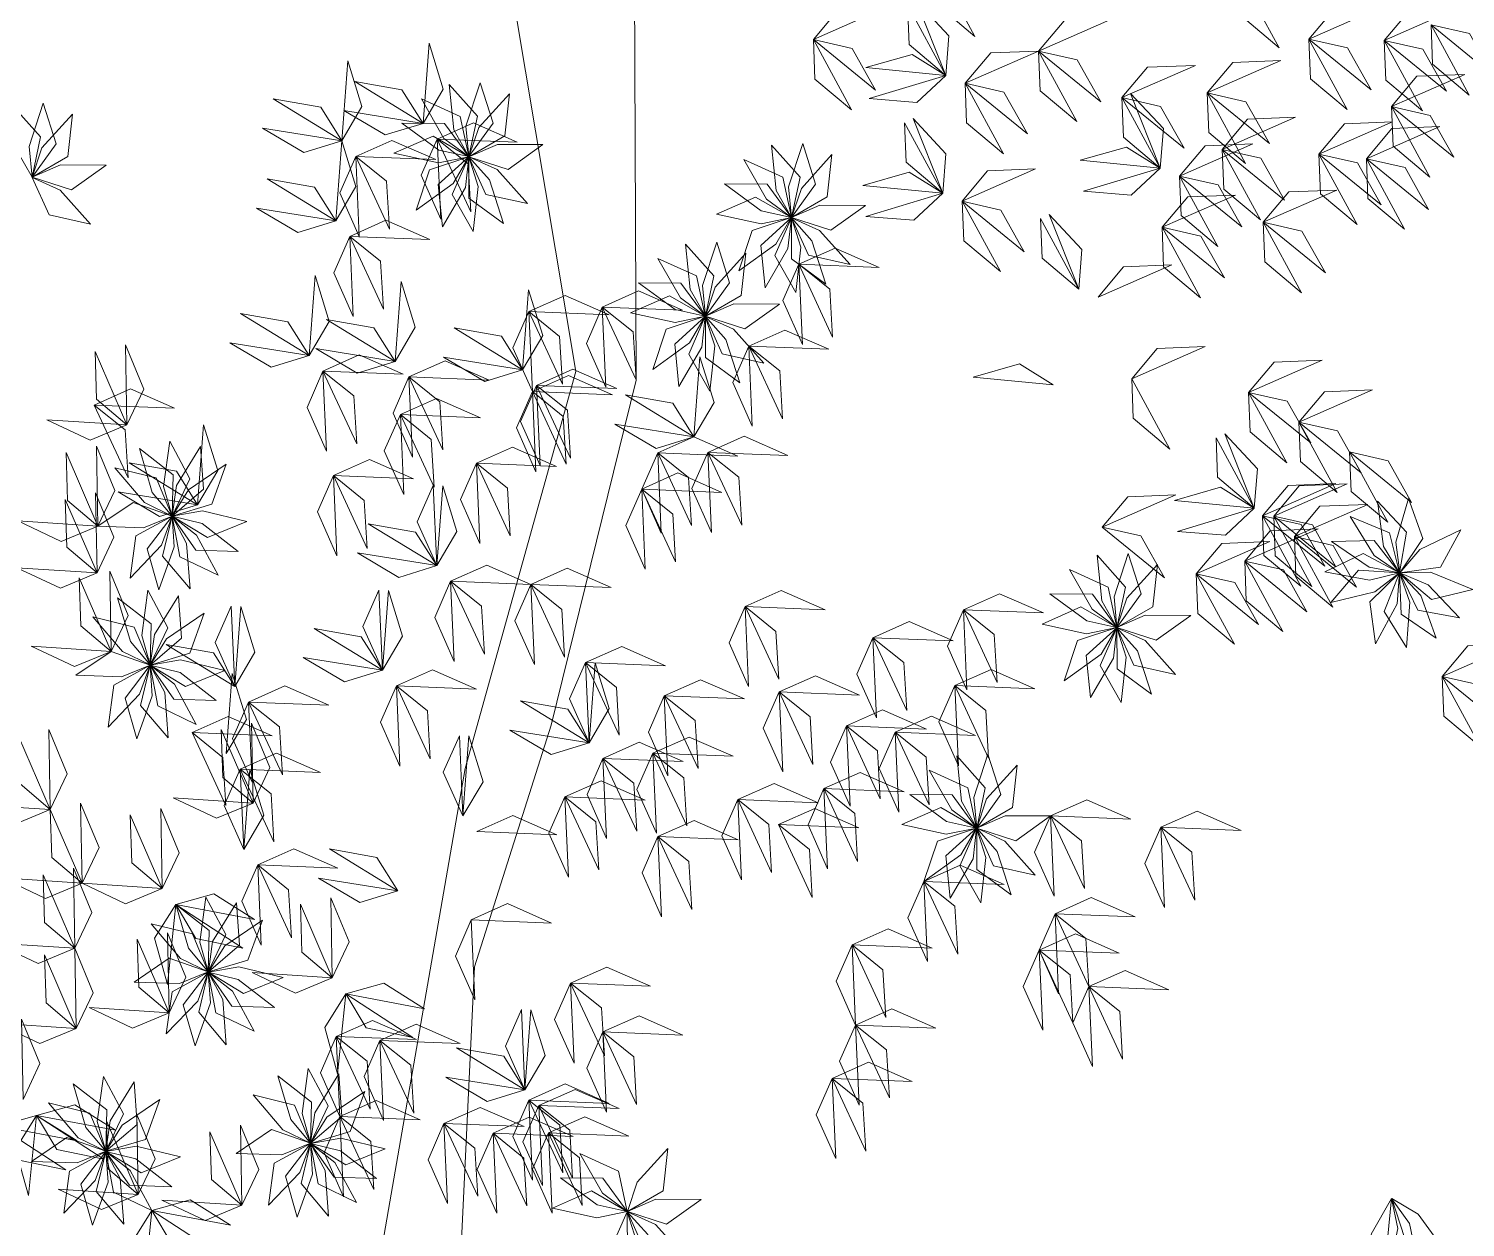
# Model space of a CAD drawing. Header units: inches. Extents: x -173 to 14008, y -3334 to 10368.
# Drawn here: x 6613.2 to 6720.6, y 7893.6 to 7983.3 of the extents above; entities that cross this region are included whole.
import ezdxf

# ---------------------------------------------------------------- set-up
doc = ezdxf.new("R2010")
doc.units = ezdxf.units.IN
doc.header["$MEASUREMENT"] = 0
doc.layers.add('ARREDAMENTO', color=8, linetype='Continuous', lineweight=18)

msp = doc.modelspace()

# ---------------------------------------------------------------- linework, layer by layer
at = {"layer": 'ARREDAMENTO', "linetype": 'Continuous', "lineweight": 0}
msp.add_lwpolyline([(6648.77, 7989.18), (6654.05, 7957.61), (6645.78, 7927.92), (6638.84, 7887.91), (6622.17, 7863.99), (6601.68, 7825.87), (6597.87, 7811.67), (6604.91, 7825.89), (6627.97, 7865.95), (6640.16, 7880.83), (6656.96, 7872.51), (6675.06, 7860.33), (6693.18, 7841.7), (6710.64, 7828.22), (6718.41, 7821.16), (6694.46, 7844.28), (6675.03, 7866.78), (6652.4, 7882.81), (6645.29, 7887.94), (6646.48, 7913.09), (6652.22, 7931.17), (6658.57, 7956.98), (6658.43, 7992.44)], dxfattribs=at)
at = {"layer": 'ARREDAMENTO', "lineweight": 0}
for points in [[(6681.04, 7987.96), (6681.15, 7984.99), (6683.9, 7982.68), (6681.04, 7987.96)], [(6703.79, 7987.1), (6703.9, 7984.14), (6706.65, 7981.83), (6703.79, 7987.1)], [(6678.86, 7985.05), (6678.97, 7982.08), (6681.72, 7979.77), (6678.86, 7985.05)], [(6681.72, 7979.77), (6681.96, 7982.73), (6679.51, 7985.35), (6681.72, 7979.77)], [(6671.82, 7982.45), (6673.73, 7984.72), (6677.31, 7984.86), (6671.82, 7982.45)], [(6688.66, 7981.58), (6690.57, 7983.85), (6694.15, 7983.99), (6688.66, 7981.58)], [(6708.87, 7982.48), (6710.78, 7984.75), (6714.37, 7984.89), (6708.87, 7982.48)], [(6714.51, 7982.38), (6716.42, 7984.65), (6720.01, 7984.79), (6714.51, 7982.38)], [(6718, 7983.56), (6720.89, 7982.9), (6722.65, 7979.77), (6718, 7983.56)], [(6718, 7983.56), (6718.11, 7980.6), (6720.86, 7978.29), (6718, 7983.56)], [(6642.65, 7976.18), (6644.15, 7978.74), (6643.09, 7982.17), (6642.65, 7976.18)], [(6671.82, 7982.45), (6674.71, 7981.79), (6676.47, 7978.66), (6671.82, 7982.45)], [(6671.82, 7982.45), (6671.93, 7979.49), (6674.68, 7977.18), (6671.82, 7982.45)], [(6708.87, 7982.48), (6711.76, 7981.82), (6713.52, 7978.69), (6708.87, 7982.48)], [(6708.87, 7982.48), (6708.99, 7979.52), (6711.73, 7977.21), (6708.87, 7982.48)], [(6714.51, 7982.38), (6717.4, 7981.72), (6719.16, 7978.6), (6714.51, 7982.38)], [(6714.51, 7982.38), (6714.63, 7979.42), (6717.37, 7977.11), (6714.51, 7982.38)], [(6636.56, 7974.88), (6638.07, 7977.43), (6637.01, 7980.86), (6636.56, 7974.88)], [(6681.72, 7979.77), (6679.2, 7981.34), (6675.75, 7980.35), (6681.72, 7979.77)], [(6683.17, 7979.18), (6685.08, 7981.45), (6688.66, 7981.58), (6683.17, 7979.18)], [(6688.66, 7981.58), (6691.55, 7980.92), (6693.31, 7977.8), (6688.66, 7981.58)], [(6688.66, 7981.58), (6688.77, 7978.62), (6691.52, 7976.31), (6688.66, 7981.58)], [(6701.27, 7978.46), (6703.18, 7980.73), (6706.77, 7980.87), (6701.27, 7978.46)], [(6681.72, 7979.77), (6679.55, 7977.75), (6675.98, 7978.04), (6681.72, 7979.77)], [(6694.89, 7978.11), (6696.8, 7980.38), (6700.38, 7980.52), (6694.89, 7978.11)], [(6715.05, 7977.43), (6716.95, 7979.7), (6720.54, 7979.84), (6715.05, 7977.43)], [(6642.65, 7976.18), (6641.06, 7978.69), (6637.53, 7979.31), (6642.65, 7976.18)], [(6644.58, 7979.08), (6644.93, 7975.69), (6646.07, 7973.69), (6646.7, 7976.71), (6644.58, 7979.08)], [(6646.91, 7979.22), (6645.84, 7975.98), (6646.07, 7973.69), (6647.87, 7976.19), (6646.91, 7979.22)], [(6683.17, 7979.18), (6686.06, 7978.52), (6687.82, 7975.39), (6683.17, 7979.18)], [(6683.17, 7979.18), (6683.28, 7976.21), (6686.03, 7973.91), (6683.17, 7979.18)], [(6701.27, 7978.46), (6704.16, 7977.8), (6705.92, 7974.67), (6701.27, 7978.46)], [(6701.27, 7978.46), (6701.39, 7975.5), (6704.13, 7973.19), (6701.27, 7978.46)], [(6611.91, 7977.55), (6612.26, 7974.16), (6613.4, 7972.16), (6614.03, 7975.18), (6611.91, 7977.55)], [(6614.24, 7977.69), (6613.18, 7974.45), (6613.4, 7972.16), (6615.21, 7974.66), (6614.24, 7977.69)], [(6636.56, 7974.88), (6634.98, 7977.38), (6631.44, 7978.01), (6636.56, 7974.88)], [(6642.51, 7978.01), (6644.2, 7975.06), (6646.06, 7973.69), (6645.41, 7976.7), (6642.51, 7978.01)], [(6649.09, 7978.4), (6646.8, 7975.87), (6646.07, 7973.68), (6648.74, 7975.24), (6649.09, 7978.4)], [(6694.89, 7978.11), (6695, 7975.15), (6697.75, 7972.84), (6694.89, 7978.11)], [(6694.89, 7978.11), (6697.78, 7977.45), (6699.54, 7974.32), (6694.89, 7978.11)], [(6694.89, 7978.11), (6695, 7975.15), (6697.75, 7972.84), (6694.89, 7978.11)], [(6697.75, 7972.84), (6697.99, 7975.79), (6695.54, 7978.41), (6697.75, 7972.84)], [(6715.05, 7977.43), (6717.94, 7976.77), (6719.7, 7973.64), (6715.05, 7977.43)], [(6715.05, 7977.43), (6715.16, 7974.47), (6717.91, 7972.16), (6715.05, 7977.43)], [(6616.42, 7976.87), (6614.13, 7974.34), (6613.4, 7972.15), (6616.07, 7973.71), (6616.42, 7976.87)], [(6642.65, 7976.18), (6639.81, 7975.31), (6636.72, 7977.13), (6642.65, 7976.18)], [(6681.49, 7970.96), (6681.73, 7973.91), (6679.28, 7976.54), (6681.49, 7970.96)], [(6702.39, 7974.23), (6704.29, 7976.5), (6707.88, 7976.64), (6702.39, 7974.23)], [(6636.56, 7974.88), (6633.73, 7974), (6630.64, 7975.82), (6636.56, 7974.88)], [(6641.05, 7976.19), (6643.81, 7974.18), (6646.06, 7973.69), (6644.24, 7976.18), (6641.05, 7976.19)], [(6643.69, 7975.01), (6646.4, 7976.22), (6649.68, 7974.78), (6643.69, 7975.01)], [(6678.63, 7976.23), (6678.75, 7973.27), (6681.49, 7970.96), (6678.63, 7976.23)], [(6709.62, 7973.88), (6711.53, 7976.15), (6715.11, 7976.29), (6709.62, 7973.88)], [(6713.17, 7973.53), (6715.08, 7975.8), (6718.66, 7975.94), (6713.17, 7973.53)], [(6636.11, 7968.89), (6637.62, 7971.45), (6636.56, 7974.88), (6636.11, 7968.89)], [(6637.6, 7973.7), (6640.31, 7974.91), (6643.6, 7973.47), (6637.6, 7973.7)], [(6640.46, 7973.94), (6643.8, 7973.22), (6646.06, 7973.68), (6643.38, 7975.22), (6640.46, 7973.94)], [(6643.69, 7975.01), (6642.5, 7972.3), (6643.96, 7969.02), (6643.69, 7975.01)], [(6643.69, 7975.01), (6646, 7973.16), (6646.21, 7969.57), (6643.69, 7975.01)], [(6651.59, 7974.59), (6648.19, 7974.6), (6646.07, 7973.68), (6649.01, 7972.73), (6651.59, 7974.59)], [(6668.7, 7974.54), (6669.05, 7971.15), (6670.18, 7969.14), (6670.82, 7972.16), (6668.7, 7974.54)], [(6671.03, 7974.67), (6669.96, 7971.43), (6670.19, 7969.14), (6671.99, 7971.64), (6671.03, 7974.67)], [(6697.75, 7972.84), (6695.23, 7974.4), (6691.78, 7973.42), (6697.75, 7972.84)], [(6699.2, 7972.24), (6701.11, 7974.51), (6704.69, 7974.65), (6699.2, 7972.24)], [(6702.39, 7974.23), (6705.28, 7973.57), (6707.04, 7970.44), (6702.39, 7974.23)], [(6702.39, 7974.23), (6702.5, 7971.27), (6705.25, 7968.96), (6702.39, 7974.23)], [(6637.6, 7973.7), (6636.41, 7970.99), (6637.87, 7967.71), (6637.6, 7973.7)], [(6637.6, 7973.7), (6639.91, 7971.85), (6640.13, 7968.26), (6637.6, 7973.7)], [(6642.12, 7969.69), (6644.89, 7971.69), (6646.05, 7973.68), (6643.12, 7972.71), (6642.12, 7969.69)], [(6644.09, 7968.43), (6645.8, 7971.38), (6646.06, 7973.67), (6643.77, 7971.6), (6644.09, 7968.43)], [(6646.39, 7968.08), (6646.76, 7971.47), (6646.06, 7973.67), (6644.82, 7970.85), (6646.39, 7968.08)], [(6648.64, 7968.7), (6647.6, 7971.95), (6646.06, 7973.67), (6646.07, 7970.59), (6648.64, 7968.7)], [(6650.44, 7970.18), (6648.17, 7972.72), (6646.07, 7973.67), (6647.33, 7970.86), (6650.44, 7970.18)], [(6666.63, 7973.47), (6668.32, 7970.51), (6670.18, 7969.14), (6669.53, 7972.16), (6666.63, 7973.47)], [(6673.21, 7973.85), (6670.92, 7971.32), (6670.19, 7969.14), (6672.86, 7970.69), (6673.21, 7973.85)], [(6709.62, 7973.88), (6712.51, 7973.22), (6714.27, 7970.09), (6709.62, 7973.88)], [(6709.62, 7973.88), (6709.73, 7970.92), (6712.48, 7968.61), (6709.62, 7973.88)], [(6713.17, 7973.53), (6716.06, 7972.87), (6717.82, 7969.74), (6713.17, 7973.53)], [(6713.17, 7973.53), (6713.28, 7970.57), (6716.03, 7968.26), (6713.17, 7973.53)], [(6617.77, 7968.65), (6615.5, 7971.19), (6613.4, 7972.14), (6614.67, 7969.33), (6617.77, 7968.65)], [(6618.93, 7973.06), (6615.52, 7973.07), (6613.41, 7972.15), (6616.34, 7971.2), (6618.93, 7973.06)], [(6636.11, 7968.89), (6634.53, 7971.4), (6630.99, 7972.02), (6636.11, 7968.89)], [(6681.49, 7970.96), (6678.97, 7972.52), (6675.52, 7971.54), (6681.49, 7970.96)], [(6682.94, 7970.36), (6684.85, 7972.63), (6688.44, 7972.77), (6682.94, 7970.36)], [(6697.75, 7972.84), (6695.59, 7970.81), (6692.01, 7971.1), (6697.75, 7972.84)], [(6699.2, 7972.24), (6702.09, 7971.58), (6703.85, 7968.45), (6699.2, 7972.24)], [(6699.2, 7972.24), (6699.31, 7969.28), (6702.06, 7966.97), (6699.2, 7972.24)], [(6665.17, 7971.65), (6667.92, 7969.63), (6670.18, 7969.14), (6668.36, 7971.63), (6665.17, 7971.65)], [(6681.49, 7970.96), (6679.33, 7968.93), (6675.75, 7969.22), (6681.49, 7970.96)], [(6705.46, 7968.78), (6707.37, 7971.05), (6710.95, 7971.19), (6705.46, 7968.78)], [(6664.58, 7969.39), (6667.92, 7968.67), (6670.18, 7969.14), (6667.5, 7970.67), (6664.58, 7969.39)], [(6675.71, 7970.04), (6672.31, 7970.05), (6670.19, 7969.13), (6673.13, 7968.19), (6675.71, 7970.04)], [(6682.94, 7970.36), (6685.83, 7969.7), (6687.59, 7966.58), (6682.94, 7970.36)], [(6682.94, 7970.36), (6683.06, 7967.4), (6685.8, 7965.09), (6682.94, 7970.36)], [(6697.9, 7968.41), (6699.81, 7970.68), (6703.39, 7970.82), (6697.9, 7968.41)], [(6636.11, 7968.89), (6633.28, 7968.02), (6630.19, 7969.84), (6636.11, 7968.89)], [(6637.15, 7967.72), (6639.86, 7968.93), (6643.15, 7967.49), (6637.15, 7967.72)], [(6666.24, 7965.14), (6669.01, 7967.14), (6670.17, 7969.13), (6667.24, 7968.17), (6666.24, 7965.14)], [(6668.21, 7963.89), (6669.92, 7966.83), (6670.18, 7969.13), (6667.89, 7967.05), (6668.21, 7963.89)], [(6670.51, 7963.54), (6670.88, 7966.92), (6670.18, 7969.12), (6668.93, 7966.3), (6670.51, 7963.54)], [(6672.76, 7964.15), (6671.71, 7967.4), (6670.18, 7969.12), (6670.19, 7966.04), (6672.76, 7964.15)], [(6674.56, 7965.63), (6672.29, 7968.17), (6670.19, 7969.12), (6671.45, 7966.31), (6674.56, 7965.63)], [(6688.8, 7969.06), (6688.92, 7966.1), (6691.66, 7963.79), (6688.8, 7969.06)], [(6691.66, 7963.79), (6691.9, 7966.74), (6689.45, 7969.37), (6691.66, 7963.79)], [(6637.15, 7967.72), (6635.96, 7965.01), (6637.42, 7961.73), (6637.15, 7967.72)], [(6637.15, 7967.72), (6639.46, 7965.87), (6639.68, 7962.28), (6637.15, 7967.72)], [(6697.9, 7968.41), (6700.79, 7967.75), (6702.55, 7964.62), (6697.9, 7968.41)], [(6697.9, 7968.41), (6698.01, 7965.45), (6700.76, 7963.14), (6697.9, 7968.41)], [(6705.46, 7968.78), (6708.35, 7968.12), (6710.11, 7964.99), (6705.46, 7968.78)], [(6705.46, 7968.78), (6705.57, 7965.82), (6708.32, 7963.51), (6705.46, 7968.78)], [(6662.26, 7967.15), (6662.61, 7963.76), (6663.75, 7961.76), (6664.38, 7964.78), (6662.26, 7967.15)], [(6664.59, 7967.29), (6663.53, 7964.05), (6663.75, 7961.76), (6665.56, 7964.26), (6664.59, 7967.29)], [(6670.74, 7965.64), (6673.45, 7966.84), (6676.73, 7965.4), (6670.74, 7965.64)], [(6660.19, 7966.08), (6661.89, 7963.13), (6663.74, 7961.76), (6663.09, 7964.77), (6660.19, 7966.08)], [(6666.77, 7966.47), (6664.48, 7963.94), (6663.75, 7961.75), (6666.42, 7963.3), (6666.77, 7966.47)], [(6670.74, 7965.64), (6669.54, 7962.92), (6671, 7959.65), (6670.74, 7965.64)], [(6670.74, 7965.64), (6673.05, 7963.78), (6673.26, 7960.2), (6670.74, 7965.64)], [(6693.11, 7963.19), (6695.02, 7965.46), (6698.61, 7965.6), (6693.11, 7963.19)], [(6634.11, 7958.82), (6635.62, 7961.37), (6634.56, 7964.8), (6634.11, 7958.82)], [(6640.54, 7958.38), (6642.05, 7960.93), (6640.99, 7964.36), (6640.54, 7958.38)], [(6650.08, 7957.75), (6651.59, 7960.31), (6650.53, 7963.74), (6650.08, 7957.75)], [(6656.04, 7962.44), (6658.75, 7963.65), (6662.04, 7962.2), (6656.04, 7962.44)], [(6658.74, 7964.26), (6661.49, 7962.25), (6663.74, 7961.76), (6661.92, 7964.24), (6658.74, 7964.26)], [(6650.54, 7962.11), (6653.25, 7963.31), (6656.54, 7961.87), (6650.54, 7962.11)], [(6656.04, 7962.44), (6654.85, 7959.72), (6656.31, 7956.45), (6656.04, 7962.44)], [(6656.04, 7962.44), (6658.35, 7960.58), (6658.57, 7957), (6656.04, 7962.44)], [(6658.15, 7962.01), (6661.48, 7961.29), (6663.74, 7961.75), (6661.06, 7963.29), (6658.15, 7962.01)], [(6669.28, 7962.66), (6665.87, 7962.67), (6663.75, 7961.75), (6666.69, 7960.8), (6669.28, 7962.66)], [(6634.11, 7958.82), (6632.53, 7961.33), (6628.99, 7961.95), (6634.11, 7958.82)], [(6640.54, 7958.38), (6638.96, 7960.89), (6635.42, 7961.51), (6640.54, 7958.38)], [(6650.54, 7962.11), (6649.35, 7959.39), (6650.81, 7956.12), (6650.54, 7962.11)], [(6650.54, 7962.11), (6652.85, 7960.25), (6653.07, 7956.67), (6650.54, 7962.11)], [(6659.81, 7957.76), (6662.57, 7959.76), (6663.74, 7961.75), (6660.81, 7960.78), (6659.81, 7957.76)], [(6661.77, 7956.5), (6663.48, 7959.45), (6663.74, 7961.74), (6661.45, 7959.67), (6661.77, 7956.5)], [(6664.07, 7956.15), (6664.44, 7959.54), (6663.74, 7961.74), (6662.5, 7958.92), (6664.07, 7956.15)], [(6668.12, 7958.25), (6665.85, 7960.79), (6663.75, 7961.74), (6665.01, 7958.93), (6668.12, 7958.25)], [(6666.32, 7956.77), (6665.28, 7960.01), (6663.75, 7961.74), (6663.76, 7958.66), (6666.32, 7956.77)], [(6650.08, 7957.75), (6648.5, 7960.26), (6644.97, 7960.88), (6650.08, 7957.75)], [(6666.99, 7959.52), (6669.69, 7960.72), (6672.98, 7959.28), (6666.99, 7959.52)], [(6620.49, 7953.62), (6621.75, 7956.3), (6620.38, 7959.61), (6620.49, 7953.62)], [(6634.11, 7958.82), (6631.28, 7957.95), (6628.19, 7959.77), (6634.11, 7958.82)], [(6640.54, 7958.38), (6637.71, 7957.5), (6634.62, 7959.33), (6640.54, 7958.38)], [(6666.99, 7959.52), (6665.79, 7956.8), (6667.25, 7953.53), (6666.99, 7959.52)], [(6666.99, 7959.52), (6669.3, 7957.66), (6669.51, 7954.08), (6666.99, 7959.52)], [(6695.62, 7957.08), (6697.53, 7959.35), (6701.11, 7959.48), (6695.62, 7957.08)], [(6620.49, 7953.62), (6618.23, 7955.54), (6618.11, 7959.12), (6620.49, 7953.62)], [(6635.15, 7957.65), (6637.86, 7958.86), (6641.15, 7957.41), (6635.15, 7957.65)], [(6641.58, 7957.21), (6644.29, 7958.42), (6647.58, 7956.97), (6641.58, 7957.21)], [(6650.08, 7957.75), (6647.25, 7956.88), (6644.16, 7958.7), (6650.08, 7957.75)], [(6662.89, 7952.74), (6664.4, 7955.29), (6663.34, 7958.72), (6662.89, 7952.74)], [(6689.74, 7956.63), (6687.22, 7958.19), (6683.77, 7957.2), (6689.74, 7956.63)], [(6704.36, 7956.06), (6706.27, 7958.33), (6709.86, 7958.47), (6704.36, 7956.06)], [(6635.15, 7957.65), (6633.96, 7954.94), (6635.42, 7951.66), (6635.15, 7957.65)], [(6635.15, 7957.65), (6637.46, 7955.79), (6637.68, 7952.21), (6635.15, 7957.65)], [(6641.58, 7957.21), (6640.39, 7954.5), (6641.85, 7951.22), (6641.58, 7957.21)], [(6641.58, 7957.21), (6643.89, 7955.35), (6644.11, 7951.77), (6641.58, 7957.21)], [(6650.81, 7956.12), (6653.52, 7957.32), (6656.81, 7955.88), (6650.81, 7956.12)], [(6651.13, 7956.58), (6653.83, 7957.79), (6657.12, 7956.35), (6651.13, 7956.58)], [(6695.62, 7957.08), (6695.73, 7954.12), (6698.48, 7951.81), (6695.62, 7957.08)], [(6618.05, 7955.11), (6620.76, 7956.32), (6624.04, 7954.88), (6618.05, 7955.11)], [(6650.81, 7956.12), (6649.62, 7953.4), (6651.08, 7950.12), (6650.81, 7956.12)], [(6651.13, 7956.58), (6649.93, 7953.87), (6651.39, 7950.59), (6651.13, 7956.58)], [(6650.81, 7956.12), (6653.12, 7954.26), (6653.34, 7950.68), (6650.81, 7956.12)], [(6651.13, 7956.58), (6653.44, 7954.73), (6653.65, 7951.14), (6651.13, 7956.58)], [(6704.36, 7956.06), (6707.25, 7955.4), (6709.01, 7952.28), (6704.36, 7956.06)], [(6704.36, 7956.06), (6704.48, 7953.1), (6707.22, 7950.79), (6704.36, 7956.06)], [(6708.13, 7953.84), (6710.04, 7956.11), (6713.63, 7956.25), (6708.13, 7953.84)], [(6618.05, 7955.11), (6620.36, 7953.26), (6620.58, 7949.67), (6618.05, 7955.11)], [(6640.94, 7954.4), (6643.64, 7955.6), (6646.93, 7954.16), (6640.94, 7954.4)], [(6662.89, 7952.74), (6661.31, 7955.25), (6657.77, 7955.87), (6662.89, 7952.74)], [(6620.49, 7953.62), (6617.75, 7952.48), (6614.5, 7954.01), (6620.49, 7953.62)], [(6640.94, 7954.4), (6639.74, 7951.68), (6641.2, 7948.41), (6640.94, 7954.4)], [(6640.94, 7954.4), (6643.25, 7952.54), (6643.46, 7948.96), (6640.94, 7954.4)], [(6708.13, 7953.84), (6711.02, 7953.18), (6712.78, 7950.05), (6708.13, 7953.84)], [(6708.13, 7953.84), (6708.25, 7950.88), (6710.99, 7948.57), (6708.13, 7953.84)], [(6625.77, 7947.66), (6627.28, 7950.21), (6626.22, 7953.64), (6625.77, 7947.66)], [(6662.89, 7952.74), (6660.06, 7951.87), (6656.97, 7953.69), (6662.89, 7952.74)], [(6660.18, 7951.54), (6662.89, 7952.74), (6666.17, 7951.3), (6660.18, 7951.54)], [(6663.93, 7951.57), (6666.64, 7952.78), (6669.92, 7951.33), (6663.93, 7951.57)], [(6704.79, 7947.4), (6705.03, 7950.35), (6702.58, 7952.97), (6704.79, 7947.4)], [(6618.32, 7946.04), (6619.59, 7948.72), (6618.21, 7952.04), (6618.32, 7946.04)], [(6621.43, 7951.85), (6622.39, 7948.58), (6623.88, 7946.81), (6623.95, 7949.9), (6621.43, 7951.85)], [(6623.7, 7952.41), (6623.24, 7949.03), (6623.88, 7946.81), (6625.2, 7949.6), (6623.7, 7952.41)], [(6625.99, 7952), (6624.2, 7949.1), (6623.88, 7946.81), (6626.22, 7948.82), (6625.99, 7952)], [(6646.63, 7950.76), (6649.33, 7951.96), (6652.62, 7950.52), (6646.63, 7950.76)], [(6701.93, 7952.67), (6702.04, 7949.71), (6704.79, 7947.4), (6701.93, 7952.67)], [(6711.9, 7951.62), (6714.79, 7950.95), (6716.55, 7947.83), (6711.9, 7951.62)], [(6711.9, 7951.62), (6712.02, 7948.65), (6714.76, 7946.34), (6711.9, 7951.62)], [(6618.32, 7946.04), (6616.06, 7947.96), (6615.94, 7951.55), (6618.32, 7946.04)], [(6625.77, 7947.66), (6624.19, 7950.16), (6620.66, 7950.79), (6625.77, 7947.66)], [(6627.92, 7950.69), (6625.1, 7948.77), (6623.88, 7946.81), (6626.84, 7947.69), (6627.92, 7950.69)], [(6635.93, 7949.83), (6638.64, 7951.04), (6641.92, 7949.6), (6635.93, 7949.83)], [(6646.63, 7950.76), (6645.43, 7948.04), (6646.89, 7944.76), (6646.63, 7950.76)], [(6646.63, 7950.76), (6648.94, 7948.9), (6649.15, 7945.32), (6646.63, 7950.76)], [(6660.18, 7951.54), (6658.99, 7948.82), (6660.45, 7945.54), (6660.18, 7951.54)], [(6660.18, 7951.54), (6662.49, 7949.68), (6662.71, 7946.1), (6660.18, 7951.54)], [(6663.93, 7951.57), (6662.74, 7948.86), (6664.2, 7945.58), (6663.93, 7951.57)], [(6663.93, 7951.57), (6666.24, 7949.71), (6666.46, 7946.13), (6663.93, 7951.57)], [(6619.59, 7950.42), (6621.8, 7947.82), (6623.87, 7946.81), (6622.68, 7949.66), (6619.59, 7950.42)], [(6635.93, 7949.83), (6634.74, 7947.12), (6636.2, 7943.84), (6635.93, 7949.83)], [(6635.93, 7949.83), (6638.24, 7947.98), (6638.45, 7944.39), (6635.93, 7949.83)], [(6658.99, 7948.82), (6661.69, 7950.03), (6664.98, 7948.58), (6658.99, 7948.82)], [(6618.26, 7942.55), (6619.52, 7945.23), (6618.15, 7948.54), (6618.26, 7942.55)], [(6625.77, 7947.66), (6622.94, 7946.78), (6619.85, 7948.61), (6625.77, 7947.66)], [(6643.39, 7949.09), (6642.2, 7946.38), (6643.66, 7943.1), (6643.39, 7949.09)], [(6643.66, 7943.1), (6645.17, 7945.65), (6644.11, 7949.08), (6643.66, 7943.1)], [(6658.99, 7948.82), (6657.79, 7946.11), (6659.25, 7942.83), (6658.99, 7948.82)], [(6658.99, 7948.82), (6661.3, 7946.96), (6661.51, 7943.38), (6658.99, 7948.82)], [(6693.42, 7945.98), (6695.33, 7948.25), (6698.92, 7948.39), (6693.42, 7945.98)], [(6704.79, 7947.4), (6702.27, 7948.96), (6698.82, 7947.98), (6704.79, 7947.4)], [(6705.4, 7946.83), (6707.31, 7949.1), (6710.89, 7949.24), (6705.4, 7946.83)], [(6706.24, 7946.8), (6708.15, 7949.07), (6711.73, 7949.21), (6706.24, 7946.8)], [(6618.26, 7942.55), (6616, 7944.47), (6615.88, 7948.05), (6618.26, 7942.55)], [(6618.32, 7946.04), (6621.73, 7945.94), (6623.87, 7946.81), (6620.96, 7947.83), (6618.32, 7946.04)], [(6704.79, 7947.4), (6702.63, 7945.37), (6699.05, 7945.66), (6704.79, 7947.4)], [(6707.79, 7945.27), (6709.69, 7947.54), (6713.28, 7947.68), (6707.79, 7945.27)], [(6713.99, 7947.91), (6714.45, 7944.53), (6715.65, 7942.56), (6716.18, 7945.6), (6713.99, 7947.91)], [(6716.31, 7948.12), (6715.36, 7944.85), (6715.66, 7942.56), (6717.38, 7945.12), (6716.31, 7948.12)], [(6618.32, 7946.04), (6615.58, 7944.91), (6612.34, 7946.44), (6618.32, 7946.04)], [(6620.73, 7942.17), (6623.08, 7944.63), (6623.87, 7946.8), (6621.16, 7945.32), (6620.73, 7942.17)], [(6622.89, 7941.29), (6624.03, 7944.5), (6623.87, 7946.8), (6622, 7944.35), (6622.89, 7941.29)], [(6625.21, 7941.36), (6624.96, 7944.76), (6623.87, 7946.8), (6623.16, 7943.8), (6625.21, 7941.36)], [(6629.47, 7946.4), (6626.15, 7947.21), (6623.88, 7946.8), (6626.52, 7945.2), (6629.47, 7946.4)], [(6627.31, 7942.38), (6625.7, 7945.38), (6623.88, 7946.8), (6624.45, 7943.77), (6627.31, 7942.38)], [(6628.82, 7944.16), (6626.12, 7946.24), (6623.88, 7946.8), (6625.64, 7944.26), (6628.82, 7944.16)], [(6705.4, 7946.83), (6708.29, 7946.17), (6710.05, 7943.05), (6705.4, 7946.83)], [(6705.4, 7946.83), (6705.51, 7943.87), (6708.26, 7941.56), (6705.4, 7946.83)], [(6706.24, 7946.8), (6709.13, 7946.14), (6710.89, 7943.01), (6706.24, 7946.8)], [(6706.24, 7946.8), (6706.35, 7943.84), (6709.1, 7941.53), (6706.24, 7946.8)], [(6711.96, 7946.77), (6713.75, 7943.87), (6715.65, 7942.56), (6714.9, 7945.56), (6711.96, 7946.77)], [(6643.66, 7943.1), (6642.08, 7945.61), (6638.54, 7946.23), (6643.66, 7943.1)], [(6693.42, 7945.98), (6696.31, 7945.32), (6698.07, 7942.19), (6693.42, 7945.98)], [(6704.07, 7943.44), (6705.98, 7945.71), (6709.56, 7945.85), (6704.07, 7943.44)], [(6707.79, 7945.27), (6710.68, 7944.61), (6712.44, 7941.48), (6707.79, 7945.27)], [(6707.79, 7945.27), (6707.9, 7942.31), (6710.65, 7940), (6707.79, 7945.27)], [(6720.23, 7945.79), (6717.16, 7944.31), (6715.66, 7942.56), (6718.71, 7942.99), (6720.23, 7945.79)], [(6700.45, 7942.49), (6702.35, 7944.76), (6705.94, 7944.9), (6700.45, 7942.49)], [(6710.56, 7944.9), (6713.38, 7942.98), (6715.65, 7942.56), (6713.74, 7944.99), (6710.56, 7944.9)], [(6643.66, 7943.1), (6640.83, 7942.22), (6637.74, 7944.05), (6643.66, 7943.1)], [(6644.7, 7941.93), (6647.41, 7943.14), (6650.7, 7941.69), (6644.7, 7941.93)], [(6693.03, 7943.88), (6693.38, 7940.48), (6694.52, 7938.48), (6695.15, 7941.5), (6693.03, 7943.88)], [(6695.36, 7944.01), (6694.3, 7940.77), (6694.52, 7938.48), (6696.32, 7940.98), (6695.36, 7944.01)], [(6697.54, 7943.19), (6695.25, 7940.66), (6694.52, 7938.47), (6697.19, 7940.03), (6697.54, 7943.19)], [(6704.07, 7943.44), (6706.96, 7942.78), (6708.72, 7939.65), (6704.07, 7943.44)], [(6704.07, 7943.44), (6704.18, 7940.48), (6706.93, 7938.17), (6704.07, 7943.44)], [(6710.05, 7942.63), (6713.4, 7942.02), (6715.64, 7942.56), (6712.92, 7944), (6710.05, 7942.63)], [(6618.26, 7942.55), (6615.52, 7941.41), (6612.27, 7942.94), (6618.26, 7942.55)], [(6619.31, 7936.68), (6617.05, 7938.6), (6616.93, 7942.19), (6619.31, 7936.68)], [(6619.31, 7936.68), (6620.58, 7939.36), (6619.21, 7942.68), (6619.31, 7936.68)], [(6650.7, 7941.69), (6653.4, 7942.9), (6656.69, 7941.46), (6650.7, 7941.69)], [(6690.96, 7942.8), (6692.66, 7939.85), (6694.51, 7938.48), (6693.86, 7941.49), (6690.96, 7942.8)], [(6700.45, 7942.49), (6703.34, 7941.83), (6705.1, 7938.7), (6700.45, 7942.49)], [(6700.45, 7942.49), (6700.56, 7939.53), (6703.31, 7937.22), (6700.45, 7942.49)], [(6710.5, 7940.34), (6713.81, 7941.15), (6715.64, 7942.56), (6712.57, 7942.76), (6710.5, 7940.34)], [(6713.85, 7937.25), (6715.47, 7940.25), (6715.65, 7942.55), (6713.43, 7940.4), (6713.85, 7937.25)], [(6716.17, 7936.97), (6716.42, 7940.37), (6715.65, 7942.55), (6714.5, 7939.68), (6716.17, 7936.97)], [(6718.39, 7937.67), (6717.24, 7940.87), (6715.65, 7942.55), (6715.77, 7939.46), (6718.39, 7937.67)], [(6721.12, 7941.32), (6717.97, 7942.61), (6715.66, 7942.55), (6718.03, 7940.57), (6721.12, 7941.32)], [(6720.14, 7939.2), (6717.79, 7941.67), (6715.66, 7942.55), (6717.02, 7939.78), (6720.14, 7939.2)], [(6622.06, 7941.26), (6621.6, 7937.88), (6622.24, 7935.67), (6623.56, 7938.45), (6622.06, 7941.26)], [(6639.34, 7941.26), (6638.14, 7938.55), (6639.6, 7935.27), (6639.34, 7941.26)], [(6639.6, 7935.27), (6641.11, 7937.82), (6640.05, 7941.25), (6639.6, 7935.27)], [(6644.7, 7941.93), (6643.51, 7939.22), (6644.97, 7935.94), (6644.7, 7941.93)], [(6644.7, 7941.93), (6647.01, 7940.07), (6647.23, 7936.49), (6644.7, 7941.93)], [(6650.7, 7941.69), (6649.5, 7938.98), (6650.96, 7935.7), (6650.7, 7941.69)], [(6650.7, 7941.69), (6653.01, 7939.83), (6653.22, 7936.25), (6650.7, 7941.69)], [(6666.71, 7940.04), (6669.42, 7941.25), (6672.7, 7939.8), (6666.71, 7940.04)], [(6683.04, 7939.8), (6685.74, 7941), (6689.03, 7939.56), (6683.04, 7939.8)], [(6689.51, 7940.98), (6692.26, 7938.97), (6694.51, 7938.48), (6692.69, 7940.97), (6689.51, 7940.98)], [(6619.79, 7940.7), (6620.75, 7937.43), (6622.23, 7935.67), (6622.3, 7938.75), (6619.79, 7940.7)], [(6624.35, 7940.85), (6622.56, 7937.95), (6622.24, 7935.66), (6624.58, 7937.67), (6624.35, 7940.85)], [(6628.28, 7940.06), (6627.09, 7937.34), (6628.55, 7934.06), (6628.28, 7940.06)], [(6628.55, 7934.06), (6630.06, 7936.62), (6629, 7940.05), (6628.55, 7934.06)], [(6666.71, 7940.04), (6665.52, 7937.33), (6666.98, 7934.05), (6666.71, 7940.04)], [(6666.71, 7940.04), (6669.02, 7938.18), (6669.24, 7934.6), (6666.71, 7940.04)], [(6683.04, 7939.8), (6681.84, 7937.08), (6683.3, 7933.81), (6683.04, 7939.8)], [(6683.04, 7939.8), (6685.35, 7937.94), (6685.56, 7934.36), (6683.04, 7939.8)], [(6688.92, 7938.73), (6692.25, 7938.01), (6694.51, 7938.47), (6691.83, 7940.01), (6688.92, 7938.73)], [(6617.95, 7939.27), (6620.16, 7936.67), (6622.23, 7935.67), (6621.04, 7938.51), (6617.95, 7939.27)], [(6626.28, 7939.54), (6623.46, 7937.62), (6622.24, 7935.66), (6625.2, 7936.55), (6626.28, 7939.54)], [(6676.27, 7937.71), (6678.98, 7938.91), (6682.26, 7937.47), (6676.27, 7937.71)], [(6676.27, 7937.71), (6678.98, 7938.91), (6682.26, 7937.47), (6676.27, 7937.71)], [(6700.05, 7939.38), (6696.64, 7939.39), (6694.52, 7938.47), (6697.46, 7937.52), (6700.05, 7939.38)], [(6639.6, 7935.27), (6638.02, 7937.78), (6634.49, 7938.4), (6639.6, 7935.27)], [(6676.27, 7937.71), (6675.08, 7934.99), (6676.54, 7931.71), (6676.27, 7937.71)], [(6676.27, 7937.71), (6675.08, 7934.99), (6676.54, 7931.71), (6676.27, 7937.71)], [(6676.27, 7937.71), (6678.58, 7935.85), (6678.8, 7932.27), (6676.27, 7937.71)], [(6676.27, 7937.71), (6678.58, 7935.85), (6678.8, 7932.27), (6676.27, 7937.71)], [(6690.58, 7934.48), (6693.34, 7936.48), (6694.51, 7938.47), (6691.58, 7937.5), (6690.58, 7934.48)], [(6692.54, 7933.23), (6694.25, 7936.17), (6694.51, 7938.46), (6692.22, 7936.39), (6692.54, 7933.23)], [(6694.84, 7932.87), (6695.21, 7936.26), (6694.51, 7938.46), (6693.27, 7935.64), (6694.84, 7932.87)], [(6698.89, 7934.97), (6696.62, 7937.51), (6694.52, 7938.46), (6695.78, 7935.65), (6698.89, 7934.97)], [(6697.09, 7933.49), (6696.05, 7936.74), (6694.52, 7938.46), (6694.53, 7935.38), (6697.09, 7933.49)], [(6619.31, 7936.68), (6616.58, 7935.55), (6613.33, 7937.08), (6619.31, 7936.68)], [(6616.68, 7934.9), (6620.09, 7934.79), (6622.23, 7935.66), (6619.31, 7936.68), (6616.68, 7934.9)], [(6628.55, 7934.06), (6626.97, 7936.57), (6623.43, 7937.2), (6628.55, 7934.06)], [(6654.78, 7935.85), (6657.49, 7937.05), (6660.77, 7935.61), (6654.78, 7935.85)], [(6718.84, 7934.82), (6720.75, 7937.09), (6724.34, 7937.22), (6718.84, 7934.82)], [(6619.09, 7931.02), (6621.44, 7933.49), (6622.23, 7935.65), (6619.52, 7934.17), (6619.09, 7931.02)], [(6621.24, 7930.14), (6622.39, 7933.35), (6622.23, 7935.65), (6620.36, 7933.2), (6621.24, 7930.14)], [(6623.57, 7930.22), (6623.32, 7933.61), (6622.23, 7935.65), (6621.52, 7932.65), (6623.57, 7930.22)], [(6627.82, 7935.25), (6624.51, 7936.06), (6622.24, 7935.65), (6624.88, 7934.05), (6627.82, 7935.25)], [(6625.67, 7931.23), (6624.06, 7934.23), (6622.24, 7935.65), (6622.81, 7932.62), (6625.67, 7931.23)], [(6627.17, 7933.01), (6624.48, 7935.1), (6622.24, 7935.65), (6623.99, 7933.11), (6627.17, 7933.01)], [(6639.6, 7935.27), (6636.77, 7934.4), (6633.68, 7936.22), (6639.6, 7935.27)], [(6654.78, 7935.85), (6653.59, 7933.13), (6655.05, 7929.85), (6654.78, 7935.85)], [(6654.78, 7935.85), (6653.59, 7933.13), (6655.05, 7929.85), (6654.78, 7935.85)], [(6654.78, 7935.85), (6657.09, 7933.99), (6657.31, 7930.41), (6654.78, 7935.85)], [(6655.05, 7929.85), (6656.55, 7932.41), (6655.5, 7935.83), (6655.05, 7929.85)], [(6627.92, 7929.04), (6629.43, 7931.6), (6628.37, 7935.03), (6627.92, 7929.04)], [(6640.65, 7934.1), (6643.35, 7935.31), (6646.64, 7933.87), (6640.65, 7934.1)], [(6660.67, 7933.37), (6663.38, 7934.57), (6666.67, 7933.13), (6660.67, 7933.37)], [(6669.26, 7933.66), (6671.97, 7934.87), (6675.26, 7933.42), (6669.26, 7933.66)], [(6682.4, 7934.13), (6685.11, 7935.33), (6688.39, 7933.89), (6682.4, 7934.13)], [(6718.84, 7934.82), (6721.73, 7934.16), (6723.49, 7931.03), (6718.84, 7934.82)], [(6718.84, 7934.82), (6718.96, 7931.85), (6721.7, 7929.54), (6718.84, 7934.82)], [(6629.59, 7932.89), (6632.3, 7934.1), (6635.59, 7932.66), (6629.59, 7932.89)], [(6640.65, 7934.1), (6639.45, 7931.39), (6640.91, 7928.11), (6640.65, 7934.1)], [(6640.65, 7934.1), (6642.96, 7932.24), (6643.17, 7928.66), (6640.65, 7934.1)], [(6660.67, 7933.37), (6659.48, 7930.65), (6660.94, 7927.38), (6660.67, 7933.37)], [(6660.67, 7933.37), (6662.98, 7931.51), (6663.2, 7927.93), (6660.67, 7933.37)], [(6669.26, 7933.66), (6668.07, 7930.95), (6669.53, 7927.67), (6669.26, 7933.66)], [(6669.26, 7933.66), (6671.57, 7931.8), (6671.79, 7928.22), (6669.26, 7933.66)], [(6682.4, 7934.13), (6681.21, 7931.41), (6682.67, 7928.13), (6682.4, 7934.13)], [(6682.4, 7934.13), (6684.71, 7932.27), (6684.92, 7928.69), (6682.4, 7934.13)], [(6629.59, 7932.89), (6628.4, 7930.18), (6629.86, 7926.9), (6629.59, 7932.89)], [(6629.59, 7932.89), (6631.9, 7931.04), (6632.12, 7927.45), (6629.59, 7932.89)], [(6655.05, 7929.85), (6653.46, 7932.36), (6649.93, 7932.98), (6655.05, 7929.85)], [(6674.3, 7931.11), (6677, 7932.31), (6680.29, 7930.87), (6674.3, 7931.11)], [(6625.36, 7930.61), (6628.07, 7931.82), (6631.35, 7930.37), (6625.36, 7930.61)], [(6629.93, 7925.33), (6631.19, 7928.01), (6629.82, 7931.33), (6629.93, 7925.33)], [(6677.94, 7930.64), (6680.65, 7931.85), (6683.93, 7930.4), (6677.94, 7930.64)], [(6614.76, 7924.85), (6612.5, 7926.77), (6612.38, 7930.35), (6614.76, 7924.85)], [(6614.76, 7924.85), (6616.02, 7927.53), (6614.65, 7930.84), (6614.76, 7924.85)], [(6625.36, 7930.61), (6627.67, 7928.75), (6627.89, 7925.17), (6625.36, 7930.61)], [(6629.93, 7925.33), (6627.67, 7927.25), (6627.55, 7930.84), (6629.93, 7925.33)], [(6645.35, 7930.37), (6644.15, 7927.66), (6645.61, 7924.38), (6645.35, 7930.37)], [(6645.61, 7924.38), (6647.12, 7926.93), (6646.06, 7930.36), (6645.61, 7924.38)], [(6655.05, 7929.85), (6652.21, 7928.98), (6649.12, 7930.8), (6655.05, 7929.85)], [(6659.82, 7929.08), (6662.53, 7930.28), (6665.82, 7928.84), (6659.82, 7929.08)], [(6674.3, 7931.11), (6673.1, 7928.39), (6674.56, 7925.12), (6674.3, 7931.11)], [(6674.3, 7931.11), (6676.61, 7929.25), (6676.82, 7925.67), (6674.3, 7931.11)], [(6677.94, 7930.64), (6676.75, 7927.93), (6678.21, 7924.65), (6677.94, 7930.64)], [(6677.94, 7930.64), (6680.25, 7928.78), (6680.47, 7925.2), (6677.94, 7930.64)], [(6628.96, 7927.87), (6631.67, 7929.08), (6634.96, 7927.64), (6628.96, 7927.87)], [(6656.09, 7928.68), (6658.8, 7929.89), (6662.08, 7928.45), (6656.09, 7928.68)], [(6659.82, 7929.08), (6658.63, 7926.36), (6660.09, 7923.09), (6659.82, 7929.08)], [(6659.82, 7929.08), (6662.13, 7927.22), (6662.35, 7923.64), (6659.82, 7929.08)], [(6656.09, 7928.68), (6654.9, 7925.97), (6656.36, 7922.69), (6656.09, 7928.68)], [(6656.09, 7928.68), (6658.4, 7926.83), (6658.62, 7923.24), (6656.09, 7928.68)], [(6682.54, 7928.87), (6682.89, 7925.48), (6684.03, 7923.47), (6684.66, 7926.49), (6682.54, 7928.87)], [(6684.87, 7929.01), (6683.81, 7925.77), (6684.03, 7923.47), (6685.84, 7925.97), (6684.87, 7929.01)], [(6687.05, 7928.18), (6684.76, 7925.66), (6684.03, 7923.47), (6686.7, 7925.02), (6687.05, 7928.18)], [(6628.96, 7927.87), (6627.77, 7925.16), (6629.23, 7921.88), (6628.96, 7927.87)], [(6628.96, 7927.87), (6631.27, 7926.02), (6631.49, 7922.43), (6628.96, 7927.87)], [(6629.23, 7921.88), (6630.74, 7924.43), (6629.68, 7927.86), (6629.23, 7921.88)], [(6653.24, 7925.8), (6655.95, 7927.01), (6659.24, 7925.57), (6653.24, 7925.8)], [(6672.61, 7926.42), (6675.32, 7927.63), (6678.6, 7926.18), (6672.61, 7926.42)], [(6680.47, 7927.8), (6682.17, 7924.84), (6684.02, 7923.47), (6683.37, 7926.49), (6680.47, 7927.8)], [(6666.18, 7925.6), (6668.88, 7926.81), (6672.17, 7925.36), (6666.18, 7925.6)], [(6672.61, 7926.42), (6671.42, 7923.71), (6672.88, 7920.43), (6672.61, 7926.42)], [(6672.61, 7926.42), (6674.92, 7924.56), (6675.13, 7920.98), (6672.61, 7926.42)], [(6679.02, 7925.98), (6681.77, 7923.97), (6684.02, 7923.47), (6682.2, 7925.96), (6679.02, 7925.98)], [(6614.76, 7924.85), (6612.02, 7923.71), (6608.77, 7925.24), (6614.76, 7924.85)], [(6617.14, 7919.34), (6614.88, 7921.26), (6614.76, 7924.85), (6617.14, 7919.34)], [(6617.14, 7919.34), (6618.41, 7922.02), (6617.03, 7925.34), (6617.14, 7919.34)], [(6623.13, 7918.95), (6624.39, 7921.63), (6623.02, 7924.94), (6623.13, 7918.95)], [(6629.93, 7925.33), (6627.19, 7924.2), (6623.94, 7925.73), (6629.93, 7925.33)], [(6653.24, 7925.8), (6652.05, 7923.09), (6653.51, 7919.81), (6653.24, 7925.8)], [(6653.24, 7925.8), (6655.55, 7923.95), (6655.77, 7920.36), (6653.24, 7925.8)], [(6666.18, 7925.6), (6664.98, 7922.89), (6666.44, 7919.61), (6666.18, 7925.6)], [(6666.18, 7925.6), (6668.49, 7923.74), (6668.7, 7920.16), (6666.18, 7925.6)], [(6669.22, 7923.73), (6671.92, 7924.94), (6675.21, 7923.5), (6669.22, 7923.73)], [(6678.43, 7923.73), (6681.76, 7923.01), (6684.02, 7923.47), (6681.34, 7925), (6678.43, 7923.73)], [(6689.56, 7924.38), (6692.26, 7925.58), (6695.55, 7924.14), (6689.56, 7924.38)], [(6623.13, 7918.95), (6620.87, 7920.86), (6620.74, 7924.45), (6623.13, 7918.95)], [(6646.66, 7923.21), (6649.36, 7924.41), (6652.65, 7922.97), (6646.66, 7923.21)], [(6660.2, 7922.83), (6662.91, 7924.04), (6666.2, 7922.59), (6660.2, 7922.83)], [(6669.22, 7923.73), (6671.53, 7921.88), (6671.74, 7918.29), (6669.22, 7923.73)], [(6689.56, 7924.38), (6686.15, 7924.39), (6684.03, 7923.46), (6686.97, 7922.52), (6689.56, 7924.38)], [(6689.56, 7924.38), (6688.36, 7921.66), (6689.82, 7918.38), (6689.56, 7924.38)], [(6689.56, 7924.38), (6691.87, 7922.52), (6692.08, 7918.94), (6689.56, 7924.38)], [(6697.8, 7923.53), (6700.51, 7924.74), (6703.8, 7923.3), (6697.8, 7923.53)], [(6660.2, 7922.83), (6659.01, 7920.12), (6660.47, 7916.84), (6660.2, 7922.83)], [(6660.2, 7922.83), (6662.51, 7920.97), (6662.73, 7917.39), (6660.2, 7922.83)], [(6680.09, 7919.48), (6682.85, 7921.47), (6684.02, 7923.46), (6681.09, 7922.5), (6680.09, 7919.48)], [(6682.05, 7918.22), (6683.76, 7921.17), (6684.02, 7923.46), (6681.73, 7921.39), (6682.05, 7918.22)], [(6684.35, 7917.87), (6684.72, 7921.26), (6684.02, 7923.46), (6682.78, 7920.64), (6684.35, 7917.87)], [(6688.4, 7919.96), (6686.13, 7922.5), (6684.03, 7923.46), (6685.29, 7920.64), (6688.4, 7919.96)], [(6686.6, 7918.49), (6685.56, 7921.73), (6684.03, 7923.46), (6684.04, 7920.37), (6686.6, 7918.49)], [(6697.8, 7923.53), (6696.61, 7920.82), (6698.07, 7917.54), (6697.8, 7923.53)], [(6697.8, 7923.53), (6700.11, 7921.68), (6700.33, 7918.09), (6697.8, 7923.53)], [(6630.27, 7920.71), (6632.98, 7921.92), (6636.27, 7920.47), (6630.27, 7920.71)], [(6640.75, 7918.77), (6639.17, 7921.28), (6635.64, 7921.91), (6640.75, 7918.77)], [(6616.6, 7914.48), (6617.86, 7917.16), (6616.49, 7920.48), (6616.6, 7914.48)], [(6630.27, 7920.71), (6629.08, 7918), (6630.54, 7914.72), (6630.27, 7920.71)], [(6630.27, 7920.71), (6632.58, 7918.85), (6632.8, 7915.27), (6630.27, 7920.71)], [(6680.09, 7919.48), (6682.79, 7920.69), (6686.08, 7919.24), (6680.09, 7919.48)], [(6617.14, 7919.34), (6614.4, 7918.21), (6611.16, 7919.74), (6617.14, 7919.34)], [(6616.6, 7914.48), (6614.34, 7916.4), (6614.22, 7919.98), (6616.6, 7914.48)], [(6640.75, 7918.77), (6637.92, 7917.9), (6634.83, 7919.72), (6640.75, 7918.77)], [(6680.09, 7919.48), (6678.89, 7916.76), (6680.35, 7913.49), (6680.09, 7919.48)], [(6680.09, 7919.48), (6682.4, 7917.62), (6682.61, 7914.04), (6680.09, 7919.48)], [(6623.13, 7918.95), (6620.39, 7917.81), (6617.14, 7919.34), (6623.13, 7918.95)], [(6624.14, 7917.75), (6626.99, 7918.55), (6630.03, 7916.64), (6624.14, 7917.75)], [(6624.14, 7917.75), (6622.56, 7915.24), (6623.53, 7911.78), (6624.14, 7917.75)], [(6624.14, 7917.75), (6625.09, 7914.48), (6626.58, 7912.71), (6626.65, 7915.8), (6624.14, 7917.75)], [(6624.14, 7917.75), (6625.65, 7915.2), (6629.17, 7914.48), (6624.14, 7917.75)], [(6626.4, 7918.31), (6625.94, 7914.93), (6626.58, 7912.71), (6627.9, 7915.5), (6626.4, 7918.31)], [(6628.69, 7917.89), (6626.9, 7914.99), (6626.59, 7912.71), (6628.92, 7914.72), (6628.69, 7917.89)], [(6635.84, 7912.27), (6633.58, 7914.18), (6633.46, 7917.77), (6635.84, 7912.27)], [(6635.84, 7912.27), (6637.11, 7914.95), (6635.73, 7918.26), (6635.84, 7912.27)], [(6646.24, 7916.61), (6648.95, 7917.82), (6652.23, 7916.37), (6646.24, 7916.61)], [(6689.89, 7917.06), (6692.6, 7918.27), (6695.89, 7916.82), (6689.89, 7917.06)], [(6622.3, 7916.32), (6624.5, 7913.72), (6626.58, 7912.71), (6625.39, 7915.56), (6622.3, 7916.32)], [(6630.62, 7916.58), (6627.81, 7914.66), (6626.59, 7912.71), (6629.54, 7913.59), (6630.62, 7916.58)], [(6646.24, 7916.61), (6645.05, 7913.9), (6646.51, 7910.62), (6646.24, 7916.61)], [(6689.89, 7917.06), (6688.7, 7914.35), (6690.16, 7911.07), (6689.89, 7917.06)], [(6689.89, 7917.06), (6692.2, 7915.2), (6692.42, 7911.62), (6689.89, 7917.06)], [(6623.65, 7909.64), (6621.39, 7911.56), (6621.27, 7915.15), (6623.65, 7909.64)], [(6623.65, 7909.64), (6624.91, 7912.32), (6623.54, 7915.64), (6623.65, 7909.64)], [(6674.71, 7914.74), (6677.42, 7915.94), (6680.7, 7914.5), (6674.71, 7914.74)], [(6688.7, 7914.35), (6691.41, 7915.55), (6694.69, 7914.11), (6688.7, 7914.35)], [(6616.6, 7914.48), (6613.86, 7913.34), (6610.61, 7914.87), (6616.6, 7914.48)], [(6616.71, 7908.48), (6617.97, 7911.16), (6616.6, 7914.48), (6616.71, 7908.48)], [(6674.71, 7914.74), (6673.52, 7912.02), (6674.98, 7908.74), (6674.71, 7914.74)], [(6674.71, 7914.74), (6677.02, 7912.88), (6677.24, 7909.3), (6674.71, 7914.74)], [(6688.7, 7914.35), (6687.51, 7911.63), (6688.97, 7908.35), (6688.7, 7914.35)], [(6688.7, 7914.35), (6691.01, 7912.49), (6691.23, 7908.91), (6688.7, 7914.35)], [(6616.71, 7908.48), (6614.45, 7910.4), (6614.33, 7913.99), (6616.71, 7908.48)], [(6621.03, 7911.94), (6624.43, 7911.84), (6626.57, 7912.71), (6623.66, 7913.73), (6621.03, 7911.94)], [(6632.17, 7912.29), (6628.86, 7913.1), (6626.59, 7912.7), (6629.22, 7911.1), (6632.17, 7912.29)], [(6653.66, 7911.88), (6656.37, 7913.08), (6659.65, 7911.64), (6653.66, 7911.88)], [(6623.43, 7908.07), (6625.79, 7910.53), (6626.57, 7912.7), (6623.87, 7911.22), (6623.43, 7908.07)], [(6625.59, 7907.19), (6626.74, 7910.4), (6626.57, 7912.7), (6624.7, 7910.24), (6625.59, 7907.19)], [(6627.92, 7907.26), (6627.66, 7910.66), (6626.58, 7912.69), (6625.87, 7909.69), (6627.92, 7907.26)], [(6631.52, 7910.06), (6628.82, 7912.14), (6626.58, 7912.7), (6628.34, 7910.16), (6631.52, 7910.06)], [(6630.02, 7908.28), (6628.4, 7911.28), (6626.58, 7912.69), (6627.15, 7909.66), (6630.02, 7908.28)], [(6635.84, 7912.27), (6633.1, 7911.13), (6629.86, 7912.66), (6635.84, 7912.27)], [(6636.85, 7911.07), (6639.71, 7911.87), (6642.75, 7909.96), (6636.85, 7911.07)], [(6653.66, 7911.88), (6652.47, 7909.16), (6653.93, 7905.88), (6653.66, 7911.88)], [(6653.66, 7911.88), (6655.97, 7910.02), (6656.19, 7906.44), (6653.66, 7911.88)], [(6692.42, 7911.62), (6695.13, 7912.83), (6698.41, 7911.38), (6692.42, 7911.62)], [(6636.85, 7911.07), (6635.28, 7908.56), (6636.25, 7905.1), (6636.85, 7911.07)], [(6636.85, 7911.07), (6638.37, 7908.52), (6641.88, 7907.8), (6636.85, 7911.07)], [(6692.42, 7911.62), (6691.23, 7908.91), (6692.69, 7905.63), (6692.42, 7911.62)], [(6692.42, 7911.62), (6694.73, 7909.76), (6694.94, 7906.18), (6692.42, 7911.62)], [(6623.65, 7909.64), (6620.91, 7908.51), (6617.66, 7910.04), (6623.65, 7909.64)], [(6649.99, 7909.89), (6648.79, 7907.17), (6650.25, 7903.9), (6649.99, 7909.89)], [(6650.25, 7903.9), (6651.76, 7906.45), (6650.7, 7909.88), (6650.25, 7903.9)], [(6674.98, 7908.74), (6677.69, 7909.95), (6680.97, 7908.51), (6674.98, 7908.74)], [(6616.71, 7908.48), (6613.97, 7907.35), (6610.72, 7908.88), (6616.71, 7908.48)], [(6612.73, 7903.17), (6613.99, 7905.85), (6612.62, 7909.17), (6612.73, 7903.17)], [(6636.15, 7907.88), (6638.86, 7909.09), (6642.15, 7907.65), (6636.15, 7907.88)], [(6639.41, 7907.59), (6642.12, 7908.8), (6645.4, 7907.36), (6639.41, 7907.59)], [(6656.08, 7908.23), (6658.79, 7909.43), (6662.07, 7907.99), (6656.08, 7908.23)], [(6674.98, 7908.74), (6673.78, 7906.03), (6675.24, 7902.75), (6674.98, 7908.74)], [(6674.98, 7908.74), (6677.29, 7906.89), (6677.5, 7903.3), (6674.98, 7908.74)], [(6636.15, 7907.88), (6634.96, 7905.17), (6636.42, 7901.89), (6636.15, 7907.88)], [(6636.15, 7907.88), (6638.46, 7906.03), (6638.68, 7902.44), (6636.15, 7907.88)], [(6639.41, 7907.59), (6638.22, 7904.88), (6639.68, 7901.6), (6639.41, 7907.59)], [(6639.41, 7907.59), (6641.72, 7905.73), (6641.94, 7902.15), (6639.41, 7907.59)], [(6656.08, 7908.23), (6654.88, 7905.51), (6656.34, 7902.23), (6656.08, 7908.23)], [(6656.08, 7908.23), (6658.39, 7906.37), (6658.6, 7902.79), (6656.08, 7908.23)], [(6650.25, 7903.9), (6648.67, 7906.4), (6645.14, 7907.03), (6650.25, 7903.9)], [(6634.05, 7905.49), (6633.59, 7902.12), (6634.23, 7899.9), (6635.55, 7902.69), (6634.05, 7905.49)], [(6673.22, 7904.75), (6675.93, 7905.96), (6679.21, 7904.51), (6673.22, 7904.75)], [(6618.74, 7904.89), (6618.28, 7901.52), (6618.92, 7899.3), (6620.24, 7902.09), (6618.74, 7904.89)], [(6621.03, 7904.48), (6619.24, 7901.58), (6618.92, 7899.3), (6621.26, 7901.31), (6621.03, 7904.48)], [(6631.78, 7904.94), (6632.74, 7901.67), (6634.22, 7899.9), (6634.3, 7902.98), (6631.78, 7904.94)], [(6636.34, 7905.08), (6634.55, 7902.18), (6634.23, 7899.9), (6636.57, 7901.91), (6636.34, 7905.08)], [(6650.25, 7903.9), (6647.42, 7903.02), (6644.33, 7904.85), (6650.25, 7903.9)], [(6673.22, 7904.75), (6672.03, 7902.03), (6673.49, 7898.76), (6673.22, 7904.75)], [(6673.22, 7904.75), (6675.53, 7902.89), (6675.75, 7899.31), (6673.22, 7904.75)], [(6616.47, 7904.34), (6617.43, 7901.07), (6618.92, 7899.3), (6618.99, 7902.39), (6616.47, 7904.34)], [(6629.94, 7903.51), (6632.15, 7900.91), (6634.22, 7899.9), (6633.03, 7902.75), (6629.94, 7903.51)], [(6638.27, 7903.77), (6635.45, 7901.85), (6634.23, 7899.89), (6637.19, 7900.78), (6638.27, 7903.77)], [(6650.55, 7903.12), (6653.26, 7904.33), (6656.55, 7902.88), (6650.55, 7903.12)], [(6651.3, 7902.73), (6654, 7903.93), (6657.29, 7902.49), (6651.3, 7902.73)], [(6613.74, 7901.97), (6616.6, 7902.77), (6619.64, 7900.87), (6613.74, 7901.97)], [(6614.63, 7902.91), (6616.84, 7900.31), (6618.91, 7899.3), (6617.72, 7902.15), (6614.63, 7902.91)], [(6622.96, 7903.17), (6620.14, 7901.25), (6618.92, 7899.3), (6621.88, 7900.18), (6622.96, 7903.17)], [(6636.42, 7901.89), (6639.13, 7903.1), (6642.41, 7901.65), (6636.42, 7901.89)], [(6644.2, 7901.38), (6646.91, 7902.58), (6650.19, 7901.14), (6644.2, 7901.38)], [(6650.55, 7903.12), (6649.36, 7900.41), (6650.82, 7897.13), (6650.55, 7903.12)], [(6651.3, 7902.73), (6650.1, 7900.01), (6651.56, 7896.73), (6651.3, 7902.73)], [(6650.55, 7903.12), (6652.86, 7901.26), (6653.08, 7897.68), (6650.55, 7903.12)], [(6651.3, 7902.73), (6653.61, 7900.87), (6653.82, 7897.29), (6651.3, 7902.73)], [(6610.89, 7901.17), (6613.74, 7901.97), (6616.78, 7900.07), (6610.89, 7901.17)], [(6610.89, 7901.17), (6612.4, 7898.62), (6615.92, 7897.91), (6610.89, 7901.17)], [(6613.74, 7901.97), (6612.17, 7899.46), (6613.13, 7896), (6613.74, 7901.97)], [(6613.74, 7901.97), (6615.26, 7899.42), (6618.77, 7898.71), (6613.74, 7901.97)], [(6621.34, 7896.06), (6619.08, 7897.98), (6618.96, 7901.57), (6621.34, 7896.06)], [(6621.34, 7896.06), (6622.61, 7898.74), (6621.23, 7902.06), (6621.34, 7896.06)], [(6629.08, 7895.26), (6630.35, 7897.94), (6628.98, 7901.26), (6629.08, 7895.26)], [(6636.42, 7901.89), (6635.23, 7899.18), (6636.69, 7895.9), (6636.42, 7901.89)], [(6636.42, 7901.89), (6638.73, 7900.03), (6638.95, 7896.45), (6636.42, 7901.89)], [(6644.2, 7901.38), (6643.01, 7898.66), (6644.47, 7895.39), (6644.2, 7901.38)], [(6644.2, 7901.38), (6646.51, 7899.52), (6646.73, 7895.94), (6644.2, 7901.38)], [(6647.87, 7900.65), (6650.58, 7901.86), (6653.87, 7900.41), (6647.87, 7900.65)], [(6652.02, 7900.67), (6654.72, 7901.88), (6658.01, 7900.43), (6652.02, 7900.67)], [(6613.36, 7898.53), (6616.77, 7898.43), (6618.91, 7899.3), (6616, 7900.32), (6613.36, 7898.53)], [(6629.08, 7895.26), (6626.82, 7897.18), (6626.7, 7900.76), (6629.08, 7895.26)], [(6628.67, 7899.13), (6632.08, 7899.03), (6634.22, 7899.9), (6631.3, 7900.92), (6628.67, 7899.13)], [(6639.81, 7899.48), (6636.5, 7900.29), (6634.23, 7899.89), (6636.87, 7898.28), (6639.81, 7899.48)], [(6647.87, 7900.65), (6646.68, 7897.94), (6648.14, 7894.66), (6647.87, 7900.65)], [(6647.87, 7900.65), (6650.18, 7898.79), (6650.4, 7895.21), (6647.87, 7900.65)], [(6652.02, 7900.67), (6650.82, 7897.96), (6652.28, 7894.68), (6652.02, 7900.67)], [(6652.02, 7900.67), (6654.33, 7898.81), (6654.54, 7895.23), (6652.02, 7900.67)], [(6615.77, 7894.66), (6618.12, 7897.12), (6618.91, 7899.29), (6616.2, 7897.81), (6615.77, 7894.66)], [(6617.93, 7893.78), (6619.08, 7896.98), (6618.91, 7899.29), (6617.04, 7896.83), (6617.93, 7893.78)], [(6620.26, 7893.85), (6620, 7897.25), (6618.91, 7899.28), (6618.2, 7896.28), (6620.26, 7893.85)], [(6624.51, 7898.88), (6621.19, 7899.69), (6618.92, 7899.29), (6621.56, 7897.68), (6624.51, 7898.88)], [(6623.86, 7896.65), (6621.16, 7898.73), (6618.92, 7899.29), (6620.68, 7896.75), (6623.86, 7896.65)], [(6622.35, 7894.87), (6620.74, 7897.87), (6618.92, 7899.28), (6619.49, 7896.25), (6622.35, 7894.87)], [(6631.08, 7895.26), (6633.43, 7897.72), (6634.22, 7899.89), (6631.51, 7898.41), (6631.08, 7895.26)], [(6633.23, 7894.38), (6634.38, 7897.58), (6634.22, 7899.89), (6632.35, 7897.43), (6633.23, 7894.38)], [(6635.56, 7894.45), (6635.31, 7897.85), (6634.22, 7899.88), (6633.51, 7896.88), (6635.56, 7894.45)], [(6637.66, 7895.47), (6636.05, 7898.47), (6634.23, 7899.88), (6634.8, 7896.85), (6637.66, 7895.47)], [(6639.16, 7897.25), (6636.47, 7899.33), (6634.23, 7899.88), (6635.98, 7897.35), (6639.16, 7897.25)], [(6654.35, 7899.12), (6656.05, 7896.17), (6657.9, 7894.8), (6657.25, 7897.81), (6654.35, 7899.12)], [(6660.93, 7899.51), (6658.64, 7896.98), (6657.91, 7894.79), (6660.58, 7896.35), (6660.93, 7899.51)], [(6652.9, 7897.31), (6655.65, 7895.29), (6657.9, 7894.8), (6656.08, 7897.29), (6652.9, 7897.31)], [(6621.34, 7896.06), (6618.6, 7894.93), (6615.36, 7896.46), (6621.34, 7896.06)], [(6652.31, 7895.05), (6655.64, 7894.33), (6657.9, 7894.79), (6655.22, 7896.33), (6652.31, 7895.05)], [(6714.8, 7890.18), (6715.51, 7893.51), (6715.05, 7895.77), (6713.52, 7893.09), (6714.8, 7890.18)], [(6717.1, 7890.56), (6716.4, 7893.89), (6715.05, 7895.77), (6714.74, 7892.7), (6717.1, 7890.56)], [(6719.04, 7891.84), (6717.05, 7894.6), (6715.06, 7895.77), (6716.02, 7892.84), (6719.04, 7891.84)], [(6622.35, 7894.87), (6620.78, 7892.35), (6621.75, 7888.9), (6622.35, 7894.87)], [(6622.35, 7894.87), (6625.21, 7895.67), (6628.25, 7893.76), (6622.35, 7894.87)], [(6622.35, 7894.87), (6623.87, 7892.32), (6627.38, 7891.6), (6622.35, 7894.87)], [(6629.08, 7895.26), (6626.35, 7894.12), (6623.1, 7895.65), (6629.08, 7895.26)], [(6658.23, 7889.19), (6658.6, 7892.58), (6657.9, 7894.78), (6656.66, 7891.96), (6658.23, 7889.19)], [(6660.48, 7889.81), (6659.44, 7893.06), (6657.9, 7894.78), (6657.92, 7891.7), (6660.48, 7889.81)], [(6663.44, 7895.7), (6660.03, 7895.71), (6657.91, 7894.79), (6660.85, 7893.84), (6663.44, 7895.7)], [(6662.28, 7891.29), (6660.01, 7893.83), (6657.91, 7894.78), (6659.17, 7891.97), (6662.28, 7891.29)]]:
    msp.add_lwpolyline(points, dxfattribs=at)

doc.saveas('drawing.dxf')
